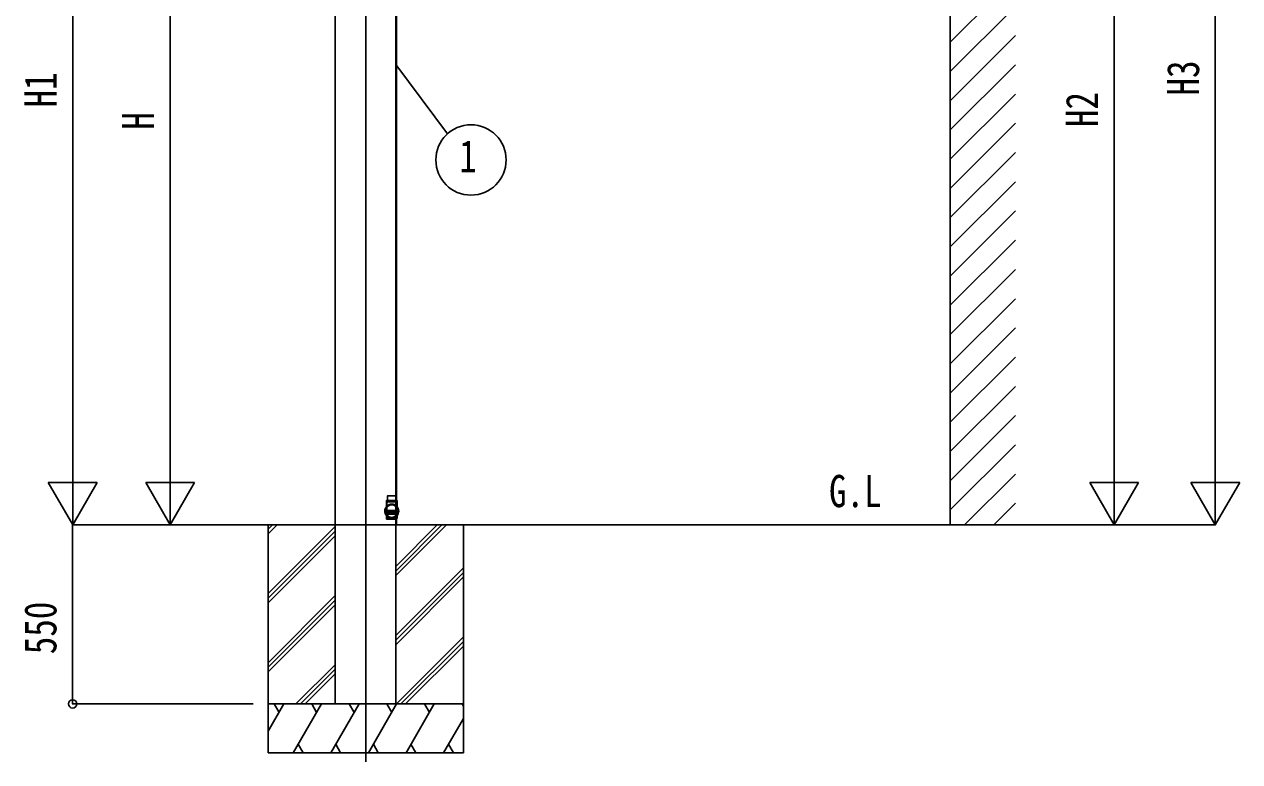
# Model space of a CAD drawing. Units: millimetres, scale not verified. Extents: x -12615 to 12615, y -8909 to 8911.
# Drawn here: x -1373 to 2362, y -5502 to -3237 of the extents above; entities that cross this region are included whole.
import ezdxf
from ezdxf.enums import TextEntityAlignment as Align

# ---------------------------------------------------------------- set-up
doc = ezdxf.new("R2010")
doc.units = ezdxf.units.MM
doc.header["$LTSCALE"] = 50
for name, color, linetype in [('0-2_USER1', 3, 'Continuous'), ('0-4_YKK_12', 2, 'Continuous'), ('0-5_YKK_A1', 4, 'Continuous'), ('0-6_YKK_D', 6, 'Continuous')]:
    doc.layers.add(name, color=color, linetype=linetype)
doc.styles.add('ＭＳ ゴシック', font='')
doc.styles.get('ＭＳ ゴシック').set_extended_font_data('MS Gothic')

msp = doc.modelspace()

# ---------------------------------------------------------------- linework, layer by layer
at = {"layer": '0-4_YKK_12'}
msp.add_line((-323.79, -2048.9), (-323.79, -5501.88), dxfattribs=at)
at = {"layer": '0-5_YKK_A1'}
for p, q in [((1472.21, -1644.17), (1472.21, -4774.4)), ((-417.79, -4774.4), (-417.79, -2056.23)), ((-231.09, -4774.4), (-231.09, -2257.8)), ((-229.79, -4774.4), (-229.79, -2575.85)), ((1472.21, -3291.67), (1672.21, -3091.67)), ((1472.21, -3381.48), (1672.21, -3181.48)), ((1472.21, -3471.28), (1672.21, -3271.28)), ((1472.21, -3561.08), (1672.21, -3361.08)), ((1472.21, -3650.88), (1672.21, -3450.88)), ((1472.21, -3740.69), (1672.21, -3540.69)), ((1472.21, -3830.49), (1672.21, -3630.49)), ((1472.21, -3920.29), (1672.21, -3720.29)), ((1472.21, -4010.09), (1672.21, -3810.09)), ((1472.21, -4099.9), (1672.21, -3899.9)), ((1472.21, -4189.7), (1672.21, -3989.7)), ((1472.21, -4279.5), (1672.21, -4079.5)), ((1472.21, -4369.3), (1672.21, -4169.3)), ((1472.21, -4459.11), (1672.21, -4259.11)), ((1472.21, -4548.91), (1672.21, -4348.91)), ((1472.21, -4638.71), (1672.21, -4438.71)), ((1472.21, -4728.51), (1672.21, -4528.51)), ((1516.13, -4774.4), (1672.21, -4618.32)), ((-259.59, -4699.4), (-260.59, -4699.4)), ((-260.59, -4699.4), (-260.59, -4756.4)), ((-260.59, -4699.4), (-259.59, -4699.4)), ((-231.19, -4699.4), (-260.59, -4699.4)), ((-259.31, -4700.2), (-259.46, -4717.49)), ((-259.31, -4700.2), (-259.31, -4699.9)), ((-259.31, -4699.9), (-259.31, -4700.2)), ((-259.31, -4699.9), (-228.57, -4699.9)), ((-258.69, -4716.72), (-258.69, -4699.9)), ((-258.69, -4699.9), (-229.19, -4699.9)), ((-258.69, -4699.9), (-258.69, -4730.4)), ((-257.19, -4704.9), (-258.69, -4704.9)), ((-258.69, -4704.9), (-258.69, -4739.56)), ((-258.69, -4704.9), (-258.69, -4716.72)), ((-258.69, -4729.9), (-258.69, -4704.9)), ((-258.69, -4719.63), (-258.69, -4704.9)), ((-258.59, -4703.9), (-258.18, -4703.9)), ((-258.18, -4703.9), (-253.54, -4703.9)), ((-257.29, -4703.9), (-257.59, -4703.9)), ((-256.69, -4685.4), (-256.69, -4704.4)), ((-231.69, -4684.9), (-256.19, -4684.9)), ((-254, -4703.9), (-254.21, -4703.9)), ((-253.29, -4703.9), (-253.54, -4703.9)), ((-253.54, -4703.9), (-253.29, -4703.9)), ((-252.97, -4703.9), (-253.18, -4703.9)), ((-251.05, -4703.9), (-250.87, -4703.9)), ((-250.87, -4703.9), (-250.32, -4703.9)), ((-250.32, -4703.9), (-250.13, -4703.9)), ((-248, -4703.9), (-248.21, -4703.9)), ((-246.97, -4703.9), (-247.18, -4703.9)), ((-242.69, -4703.9), (-243.59, -4703.9)), ((-242.69, -4703.9), (-243.59, -4703.9)), ((-239.99, -4703.9), (-243.29, -4703.9)), ((-240.58, -4703.9), (-240.73, -4703.9)), ((-239.99, -4703.9), (-239.69, -4703.9)), ((-239.69, -4699.4), (-239.39, -4699.4)), ((-239.39, -4699.4), (-239.09, -4699.4)), ((-238.89, -4699.4), (-238.39, -4699.4)), ((-238.39, -4699.4), (-238.09, -4699.4)), ((-232.19, -4699.4), (-231.89, -4699.4)), ((-231.89, -4699.4), (-231.59, -4699.4)), ((-231.59, -4699.4), (-231.89, -4699.4)), ((-231.19, -4699.4), (-231.59, -4699.4)), ((-231.19, -4685.4), (-231.19, -4704.4)), ((-230.89, -4699.4), (-231.19, -4699.4)), ((-231.19, -4699.4), (-230.89, -4699.4)), ((-231.09, -4703.9), (-230.79, -4703.9)), ((-230.79, -4703.9), (-231.09, -4703.9)), ((-231.09, -4703.9), (-230.79, -4703.9)), ((-230.79, -4703.9), (-231.09, -4703.9)), ((-230.79, -4703.9), (-230.49, -4703.9)), ((-229.19, -4704.9), (-230.69, -4704.9)), ((-229.59, -4703.9), (-229.89, -4703.9)), ((-229.89, -4703.9), (-229.59, -4703.9)), ((-229.19, -4716.72), (-229.19, -4699.9)), ((-229.19, -4699.9), (-229.19, -4730.4)), ((-229.19, -4704.9), (-229.19, -4739.56)), ((-229.19, -4719.63), (-229.19, -4704.9)), ((-229.19, -4704.9), (-229.19, -4716.72)), ((-228.57, -4700.2), (-228.57, -4699.9)), ((-228.57, -4699.9), (-228.57, -4700.2)), ((-228.42, -4717.49), (-228.57, -4700.2)), ((-265.29, -4732.15), (-260.59, -4732.15)), ((-260.59, -4732.15), (-260.4, -4754.1)), ((-260.47, -4745.66), (-260.59, -4732.15)), ((-260.59, -4732.15), (-259.59, -4732.15)), ((-260.47, -4718.61), (-260.47, -4718.64)), ((-258.69, -4744.68), (-258.69, -4719.63)), ((-229.19, -4729.9), (-258.69, -4729.9)), ((-258.69, -4729.9), (-258.69, -4730.4)), ((-258.69, -4730.4), (-229.19, -4730.4)), ((-229.19, -4732.9), (-258.69, -4732.9)), ((-258.69, -4754.4), (-258.69, -4732.9)), ((-258.69, -4751.46), (-258.69, -4739.56)), ((-256.69, -4741.71), (-258.69, -4741.71)), ((-258.69, -4741.71), (-258.69, -4754.4)), ((-258.68, -4739.65), (-256.69, -4739.65)), ((-256.69, -4739.33), (-256.69, -4738.84)), ((-256.69, -4741.79), (-256.69, -4741.71)), ((-256.69, -4741.71), (-256.69, -4754.4)), ((-256.69, -4741.79), (-231.19, -4741.79)), ((-256.69, -4754.4), (-256.69, -4741.79)), ((-246.44, -4710.94), (-246.44, -4712.96)), ((-246.44, -4730.4), (-246.44, -4732.9)), ((-246.44, -4730.4), (-241.44, -4730.4)), ((-246.42, -4732.9), (-241.46, -4732.9)), ((-241.44, -4712.96), (-241.44, -4710.95)), ((-241.44, -4732.9), (-241.44, -4730.4)), ((-231.19, -4738.84), (-231.19, -4739.33)), ((-231.19, -4740.14), (-231.19, -4739.65)), ((-231.19, -4741.71), (-231.19, -4754.4)), ((-229.19, -4741.71), (-231.19, -4741.71)), ((-231.19, -4741.79), (-231.19, -4741.71)), ((-231.19, -4754.4), (-231.19, -4741.79)), ((-229.19, -4719.63), (-229.19, -4744.68)), ((-229.19, -4732.9), (-229.19, -4754.4)), ((-229.19, -4741.71), (-229.19, -4754.4)), ((-228.29, -4732.15), (-228.48, -4754.1)), ((-228.29, -4732.15), (-227.29, -4732.15)), ((-227.48, -4754.1), (-227.29, -4732.15)), ((-227.29, -4732.15), (-227.41, -4718.64)), ((-227.41, -4745.66), (-227.29, -4732.15)), ((-227.29, -4732.15), (-222.59, -4732.15)), ((1605.93, -4774.4), (1672.21, -4708.12)), ((-914.97, -4774.4), (1744.95, -4774.4)), ((-623.79, -4774.4), (-623.79, -5474.4)), ((-623.79, -4801.78), (-596.41, -4774.4)), ((-623.79, -4787.64), (-610.55, -4774.4)), ((-623.79, -4985.63), (-417.79, -4779.63)), ((-417.79, -4774.4), (-417.79, -5324.4)), ((-260.59, -4756.4), (-259.59, -4756.4)), ((-259.59, -4756.4), (-260.59, -4756.4)), ((-260.59, -4756.4), (-231.19, -4756.4)), ((-260.47, -4745.69), (-260.47, -4745.66)), ((-260.4, -4754.1), (-260.47, -4745.69)), ((-259.59, -4756.4), (-239.69, -4756.4)), ((-259.4, -4754.4), (-259.4, -4754.1)), ((-259.4, -4754.1), (-259.4, -4754.4)), ((-258.69, -4744.68), (-258.69, -4751.46)), ((-258.69, -4754.05), (-258.69, -4747.59)), ((-258.69, -4754.4), (-258.69, -4747.59)), ((-229.19, -4754.4), (-258.69, -4754.4)), ((-256.69, -4754.4), (-258.69, -4754.4)), ((-256.69, -4751.25), (-247.08, -4751.25)), ((-256.69, -4754.4), (-231.19, -4754.4)), ((-239.69, -4756.4), (-239.39, -4756.4)), ((-239.39, -4756.4), (-239.69, -4756.4)), ((-239.39, -4756.4), (-239.09, -4756.4)), ((-239.09, -4756.4), (-239.39, -4756.4)), ((-239.09, -4756.4), (-238.89, -4756.4)), ((-238.89, -4756.4), (-238.39, -4756.4)), ((-238.39, -4756.4), (-238.89, -4756.4)), ((-238.39, -4756.4), (-238.09, -4756.4)), ((-238.09, -4756.4), (-238.39, -4756.4)), ((-238.09, -4756.4), (-232.19, -4756.4)), ((-232.19, -4756.4), (-231.89, -4756.4)), ((-231.89, -4756.4), (-232.19, -4756.4)), ((-231.59, -4756.4), (-231.89, -4756.4)), ((-231.89, -4756.4), (-231.59, -4756.4)), ((-231.19, -4756.4), (-231.59, -4756.4)), ((-231.19, -4752.06), (-231.19, -4751.25)), ((-229.19, -4754.4), (-231.19, -4754.4)), ((-231.09, -4774.4), (-231.09, -5324.4)), ((-229.79, -4928.28), (-75.91, -4774.4)), ((-229.79, -4914.14), (-90.05, -4774.4)), ((-229.79, -4900), (-104.19, -4774.4)), ((-229.19, -4747.59), (-229.19, -4754.4)), ((-228.48, -4754.1), (-228.42, -4746.81)), ((-228.48, -4754.4), (-228.48, -4754.1)), ((-228.48, -4754.1), (-228.48, -4754.4)), ((-228.48, -4754.4), (-227.78, -4754.4)), ((-227.41, -4745.69), (-227.48, -4754.1)), ((-227.41, -4745.69), (-227.41, -4745.66)), ((-23.79, -5474.4), (-23.79, -4774.4)), ((-623.79, -4999.77), (-417.79, -4793.77)), ((-623.79, -5013.91), (-417.79, -4807.91)), ((-229.79, -5112.13), (-23.79, -4906.13)), ((-229.79, -5126.27), (-23.79, -4920.27)), ((-229.79, -5140.41), (-23.79, -4934.41)), ((-623.79, -5197.76), (-417.79, -4991.76)), ((-623.79, -5211.9), (-417.79, -5005.9)), ((-623.79, -5226.05), (-417.79, -5020.05)), ((-229.93, -5324.4), (-23.79, -5118.26)), ((-215.79, -5324.4), (-23.79, -5132.4)), ((-201.65, -5324.4), (-23.79, -5146.55)), ((-538.3, -5324.4), (-417.79, -5203.89)), ((-524.16, -5324.4), (-417.79, -5218.04)), ((-510.01, -5324.4), (-417.79, -5232.18)), ((-23.79, -5324.4), (-623.79, -5324.4)), ((-623.79, -5408.23), (-575.39, -5324.4)), ((-590.39, -5350.38), (-605.39, -5324.4)), ((-546.52, -5474.4), (-459.92, -5324.4)), ((-474.92, -5350.38), (-489.92, -5324.4)), ((-431.05, -5474.4), (-344.45, -5324.4)), ((-417.79, -5324.4), (-231.09, -5324.4)), ((-359.45, -5350.38), (-374.45, -5324.4)), ((-315.58, -5474.4), (-228.98, -5324.4)), ((-243.98, -5350.38), (-258.98, -5324.4)), ((-200.11, -5474.4), (-113.51, -5324.4)), ((-128.51, -5350.38), (-143.51, -5324.4)), ((-28.04, -5324.4), (-23.79, -5331.76)), ((-84.64, -5474.4), (-23.79, -5369)), ((-531.53, -5448.42), (-516.53, -5474.4)), ((-416.05, -5448.42), (-401.05, -5474.4)), ((-300.58, -5448.42), (-285.59, -5474.4)), ((-185.11, -5448.42), (-170.12, -5474.4)), ((-69.64, -5448.42), (-54.65, -5474.4)), ((-623.79, -5474.4), (-23.79, -5474.4))]:
    msp.add_line(p, q, dxfattribs=at)
for points in [[(-260.47, -4718.61), (-260.31, -4700.2), (-260.59, -4732.15), (-260.47, -4718.64)], [(-259.31, -4699.9), (-260.01, -4699.9), (-259.31, -4699.9)], [(-231.89, -4699.4), (-232.19, -4699.4), (-238.09, -4699.4), (-238.39, -4699.4), (-238.89, -4699.4), (-239.09, -4699.4), (-239.39, -4699.4), (-239.69, -4699.4), (-259.59, -4699.4)], [(-259.59, -4732.15), (-259.31, -4700.2), (-228.57, -4700.2), (-228.29, -4732.15)], [(-242.69, -4703.9), (-240.73, -4703.9), (-240.58, -4703.9), (-231.09, -4703.9), (-230.79, -4703.9), (-231.09, -4703.9), (-250.13, -4703.9), (-250.32, -4703.9), (-250.87, -4703.9), (-251.05, -4703.9), (-258.09, -4703.9), (-258.59, -4703.9)], [(-258.18, -4703.9), (-258.59, -4703.9), (-258.09, -4703.9)], [(-257.59, -4703.9), (-257.34, -4703.9), (-252.7, -4703.9), (-252.29, -4703.9), (-252.7, -4703.9)], [(-257.34, -4703.9), (-257.59, -4703.9), (-257.29, -4703.9), (-254.21, -4703.9), (-254, -4703.9), (-253.18, -4703.9), (-252.97, -4703.9), (-248.21, -4703.9), (-248, -4703.9), (-247.18, -4703.9), (-246.97, -4703.9), (-231.09, -4703.9)], [(-239.39, -4703.9), (-239.69, -4703.9), (-239.99, -4703.9)], [(-239.69, -4703.9), (-239.39, -4703.9), (-231.09, -4703.9), (-230.79, -4703.9), (-231.09, -4703.9)], [(-230.89, -4699.4), (-231.19, -4699.4), (-230.89, -4699.4)], [(-229.89, -4703.9), (-230.49, -4703.9), (-230.79, -4703.9)], [(-229.19, -4730.4), (-229.19, -4729.9), (-229.19, -4704.9)], [(-228.57, -4699.9), (-227.87, -4699.9), (-228.57, -4699.9)], [(-227.29, -4732.15), (-227.57, -4700.2), (-227.41, -4718.61), (-227.41, -4718.64)], [(-259.4, -4754.1), (-259.59, -4732.15), (-228.29, -4732.15)], [(-229.19, -4754.05), (-258.69, -4754.05), (-258.69, -4741.71)], [(-256.69, -4740.14), (-258.19, -4740.14), (-258.19, -4752.06)], [(-256.69, -4738.84), (-231.19, -4738.84), (-231.19, -4739.65), (-229.2, -4739.65)], [(-256.69, -4738.84), (-256.69, -4739.65), (-256.69, -4740.14), (-256.69, -4752.06)], [(-231.19, -4751.25), (-231.19, -4739.33), (-256.69, -4739.33)], [(-256.69, -4752.06), (-256.69, -4751.25), (-256.69, -4739.33)], [(-229.69, -4752.06), (-229.69, -4740.14), (-231.19, -4740.14), (-231.19, -4752.06)], [(-229.19, -4739.56), (-229.19, -4751.46), (-229.19, -4744.68)], [(-229.19, -4747.59), (-229.19, -4754.05), (-229.19, -4741.71)], [(-259.4, -4754.4), (-260.1, -4754.4), (-259.4, -4754.4)], [(-259.46, -4746.81), (-259.4, -4754.1), (-228.48, -4754.1)], [(-227.78, -4754.4), (-228.48, -4754.4), (-259.4, -4754.4)], [(-256.69, -4752.06), (-258.19, -4752.06), (-258.19, -4745.24)], [(-247.08, -4751.25), (-240.81, -4751.25), (-231.19, -4751.25)], [(-229.69, -4745.24), (-229.69, -4752.06), (-231.19, -4752.06)], [(-230.89, -4756.4), (-231.19, -4756.4), (-230.89, -4756.4)], [(-230.89, -4756.4), (-231.19, -4756.4), (-230.89, -4756.4)]]:
    msp.add_lwpolyline(points, dxfattribs=at)
for points in [[(-241.44, -4710.95), (-241.58, -4710.93), (-241.98, -4710.89), (-242.61, -4710.84), (-243.38, -4710.81), (-244.22, -4710.8), (-245.02, -4710.83), (-245.7, -4710.87), (-246.19, -4710.92), (-246.42, -4710.95), (-246.38, -4710.94), (-246.06, -4710.91), (-245.5, -4710.86), (-244.77, -4710.82), (-243.94, -4710.8), (-243.12, -4710.82), (-242.39, -4710.86), (-241.83, -4710.91), (-241.5, -4710.94)], [(-241.44, -4712.96), (-241.58, -4712.95), (-241.98, -4712.9), (-242.61, -4712.85), (-243.38, -4712.81), (-244.22, -4712.8), (-245.02, -4712.83), (-245.7, -4712.88), (-246.19, -4712.93), (-246.42, -4712.96), (-246.38, -4712.96), (-246.06, -4712.92), (-245.51, -4712.86), (-244.77, -4712.82), (-243.95, -4712.8), (-243.12, -4712.82), (-242.39, -4712.86), (-241.83, -4712.92), (-241.51, -4712.95)]]:
    msp.add_lwpolyline(points, close=True, dxfattribs=at)
for radius in [21.01, 20.71, 19.35]:
    msp.add_circle((-243.94, -4732.15), radius, dxfattribs=at)
for centre, radius, start, end in [((-260.01, -4700.2), 0.3, 90, 179.5), ((-260.01, -4700.2), 0.3, 90, 179.5), ((-257.19, -4704.4), 0.5, 270, 0), ((-257.19, -4704.4), 0.5, 270, 0), ((-257.19, -4704.4), 0.5, 270, 0), ((-257.19, -4704.4), 0.5, 270, 0), ((-256.19, -4685.4), 0.5, 90, 180), ((-256.19, -4685.4), 0.5, 90, 180), ((-256.19, -4685.4), 0.5, 90, 180), ((-256.19, -4685.4), 0.5, 90, 180), ((-231.69, -4685.4), 0.5, 0, 90), ((-231.69, -4685.4), 0.5, 0, 90), ((-231.69, -4685.4), 0.5, 0, 90), ((-231.69, -4685.4), 0.5, 0, 90), ((-230.69, -4704.4), 0.5, 180, 270), ((-230.69, -4704.4), 0.5, 180, 270), ((-230.69, -4704.4), 0.5, 180, 270), ((-230.69, -4704.4), 0.5, 180, 270), ((-227.87, -4700.2), 0.3, 0.5, 90), ((-227.87, -4700.2), 0.3, 0.5, 90), ((-243.94, -4732.15), 21.35, 140.74511, 179.99127), ((-243.94, -4732.15), 21.35, 180.00873, 219.25489), ((-243.94, -4732.15), 19.35, 139.66507, 220.33493), ((-272.77, -4706.52), 17.24, 315.49151, 320.50828), ((-243.94, -4732.15), 21.35, 43.36205, 136.63795), ((-243.94, -4732.15), 21.35, 46.30126, 133.69874), ((-243.94, -4732.15), 21.35, 46.30126, 133.69874), ((-243.94, -4732.15), 19.35, 40.33493, 139.66507), ((-243.94, -4732.15), 19.35, 319.66507, 40.33493), ((-249.15, -4737.17), 28.59, 40.48787, 43.51234), ((-243.94, -4732.15), 21.35, 0.00873, 39.25489), ((-243.94, -4732.15), 21.35, 320.74511, 359.99127), ((-238.73, -4727.13), 28.59, 220.48787, 223.51234), ((-260.1, -4754.1), 0.3, 180.5, 270), ((-260.1, -4754.1), 0.3, 180.5, 270), ((-243.94, -4732.15), 21.35, 223.36205, 316.63795), ((-243.94, -4732.15), 19.35, 220.33493, 222.57146), ((-243.94, -4732.15), 21.35, 226.30126, 313.69874), ((-243.94, -4732.15), 21.35, 226.30126, 313.69874), ((-243.94, -4732.15), 19.35, 222.57146, 260.67495), ((-243.94, -4732.15), 19.35, 260.67495, 279.32505), ((-243.94, -4732.15), 19.35, 279.32505, 317.42854), ((-243.94, -4732.15), 19.35, 317.42854, 319.66507), ((-215.11, -4757.78), 17.24, 135.49151, 140.50828), ((-227.78, -4754.1), 0.3, 270, 359.5), ((-227.78, -4754.1), 0.3, 270, 359.5)]:
    msp.add_arc(centre, radius, start, end, dxfattribs=at)
for centre, major_axis, ratio, start_param, end_param in [((-259.31, -4700.2), (1, 0), 0.002618, 1.5708565, 3.1415767), ((-259.31, -4700.2), (1, 0), 0.002618, 1.5708565, 3.1415767), ((-228.57, -4700.2), (1, 0), 0.002618, 0.000016, 1.5707362), ((-228.57, -4700.2), (1, 0), 0.002618, 0.000016, 1.5707362), ((-258.19, -4739.56), (0, 0.508), 0.984808, 1.5707963, 1.7453293), ((-258.19, -4739.65), (-0.383, 0.383), 0.8391, 0.8726646, 2.268928), ((-229.69, -4739.65), (0.383, 0.383), 0.8391, 4.0142573, 5.4105207), ((-229.69, -4739.56), (0, -0.508), 0.984808, 1.3962634, 1.5707963), ((-259.4, -4754.1), (1, 0), 0.002618, 3.1416086, 4.7123288), ((-259.4, -4754.1), (1, 0), 0.002618, 3.1416086, 4.7123288), ((-258.19, -4751.46), (0, 0.596), 0.8391, 1.5707963, 3.1415927), ((-229.69, -4751.46), (0, 0.596), 0.8391, 3.1415927, 4.712389), ((-228.48, -4754.1), (1, 0), 0.002618, 4.7124491, 6.2831693), ((-228.48, -4754.1), (1, 0), 0.002618, 4.7124491, 6.2831693)]:
    msp.add_ellipse(centre, major_axis=major_axis, ratio=ratio, start_param=start_param, end_param=end_param, dxfattribs=at)
at = {"layer": '0-6_YKK_D'}
for p, q in [((2286.57, -2128), (2286.57, -4624.4)), ((-1224.46, -2201.4), (-1224.46, -4624.4)), ((1975.73, -4624.4), (1975.73, -2321.87)), ((-924.69, -2424.4), (-924.69, -4624.4)), ((-231.09, -3359.56), (-72.88, -3573.08)), ((-1224.46, -4774.4), (-1224.46, -4514.59)), ((-924.69, -4774.4), (-924.69, -4514.59)), ((1975.73, -4774.4), (1975.73, -4514.59)), ((2286.57, -4774.4), (2286.57, -4514.59)), ((-1224.46, -4774.4), (-1299.46, -4644.5)), ((-1149.46, -4644.5), (-1299.46, -4644.5)), ((-1224.46, -4774.4), (-1149.46, -4644.5)), ((-924.69, -4774.4), (-999.69, -4644.5)), ((-849.69, -4644.5), (-999.69, -4644.5)), ((-924.69, -4774.4), (-849.69, -4644.5)), ((1975.73, -4774.4), (1900.73, -4644.5)), ((2050.73, -4644.5), (1900.73, -4644.5)), ((1975.73, -4774.4), (2050.73, -4644.5)), ((2286.57, -4774.4), (2211.57, -4644.5)), ((2361.57, -4644.5), (2211.57, -4644.5)), ((2286.57, -4774.4), (2361.57, -4644.5)), ((-669.8, -4774.4), (-1225.69, -4774.4)), ((-533.42, -4774.4), (-1225.46, -4774.4)), ((-1224.69, -4774.4), (-1224.69, -5324.4)), ((-533.42, -4774.4), (-925.69, -4774.4)), ((1427.47, -4774.4), (1976.73, -4774.4)), ((1427.47, -4774.4), (2287.57, -4774.4)), ((-669.8, -5324.4), (-1225.69, -5324.4))]:
    msp.add_line(p, q, dxfattribs=at)
for centre, radius in [((-0.57, -3653.3), 108), ((-1224.69, -5324.4), 12.75)]:
    msp.add_circle(centre, radius, dxfattribs=at)

# ---------------------------------------------------------------- texts
at = {"layer": '0-2_USER1', "style": 'ＭＳ ゴシック', "width": 0.8}
msp.add_text('G.L', height=98.97, dxfattribs=at).set_placement((1099.63, -4749.64), align=Align.BOTTOM_LEFT)
at = {"layer": '0-6_YKK_D', "style": 'ＭＳ ゴシック', "width": 0.8}
for s, p in [('H3', (2266.57, -3455.4)), ('H1', (-1244.46, -3492.1)), ('H2', (1955.73, -3552.33)), ('H', (-944.69, -3560.4)), ('550', (-1244.69, -5171.8))]:
    msp.add_text(s, height=98.97, rotation=90, dxfattribs=at).set_placement(p, align=Align.BOTTOM_LEFT)
msp.add_text('1', height=98.97, dxfattribs=at).set_placement((-36.57, -3720.8), align=Align.BOTTOM_LEFT)

doc.saveas('drawing.dxf')
